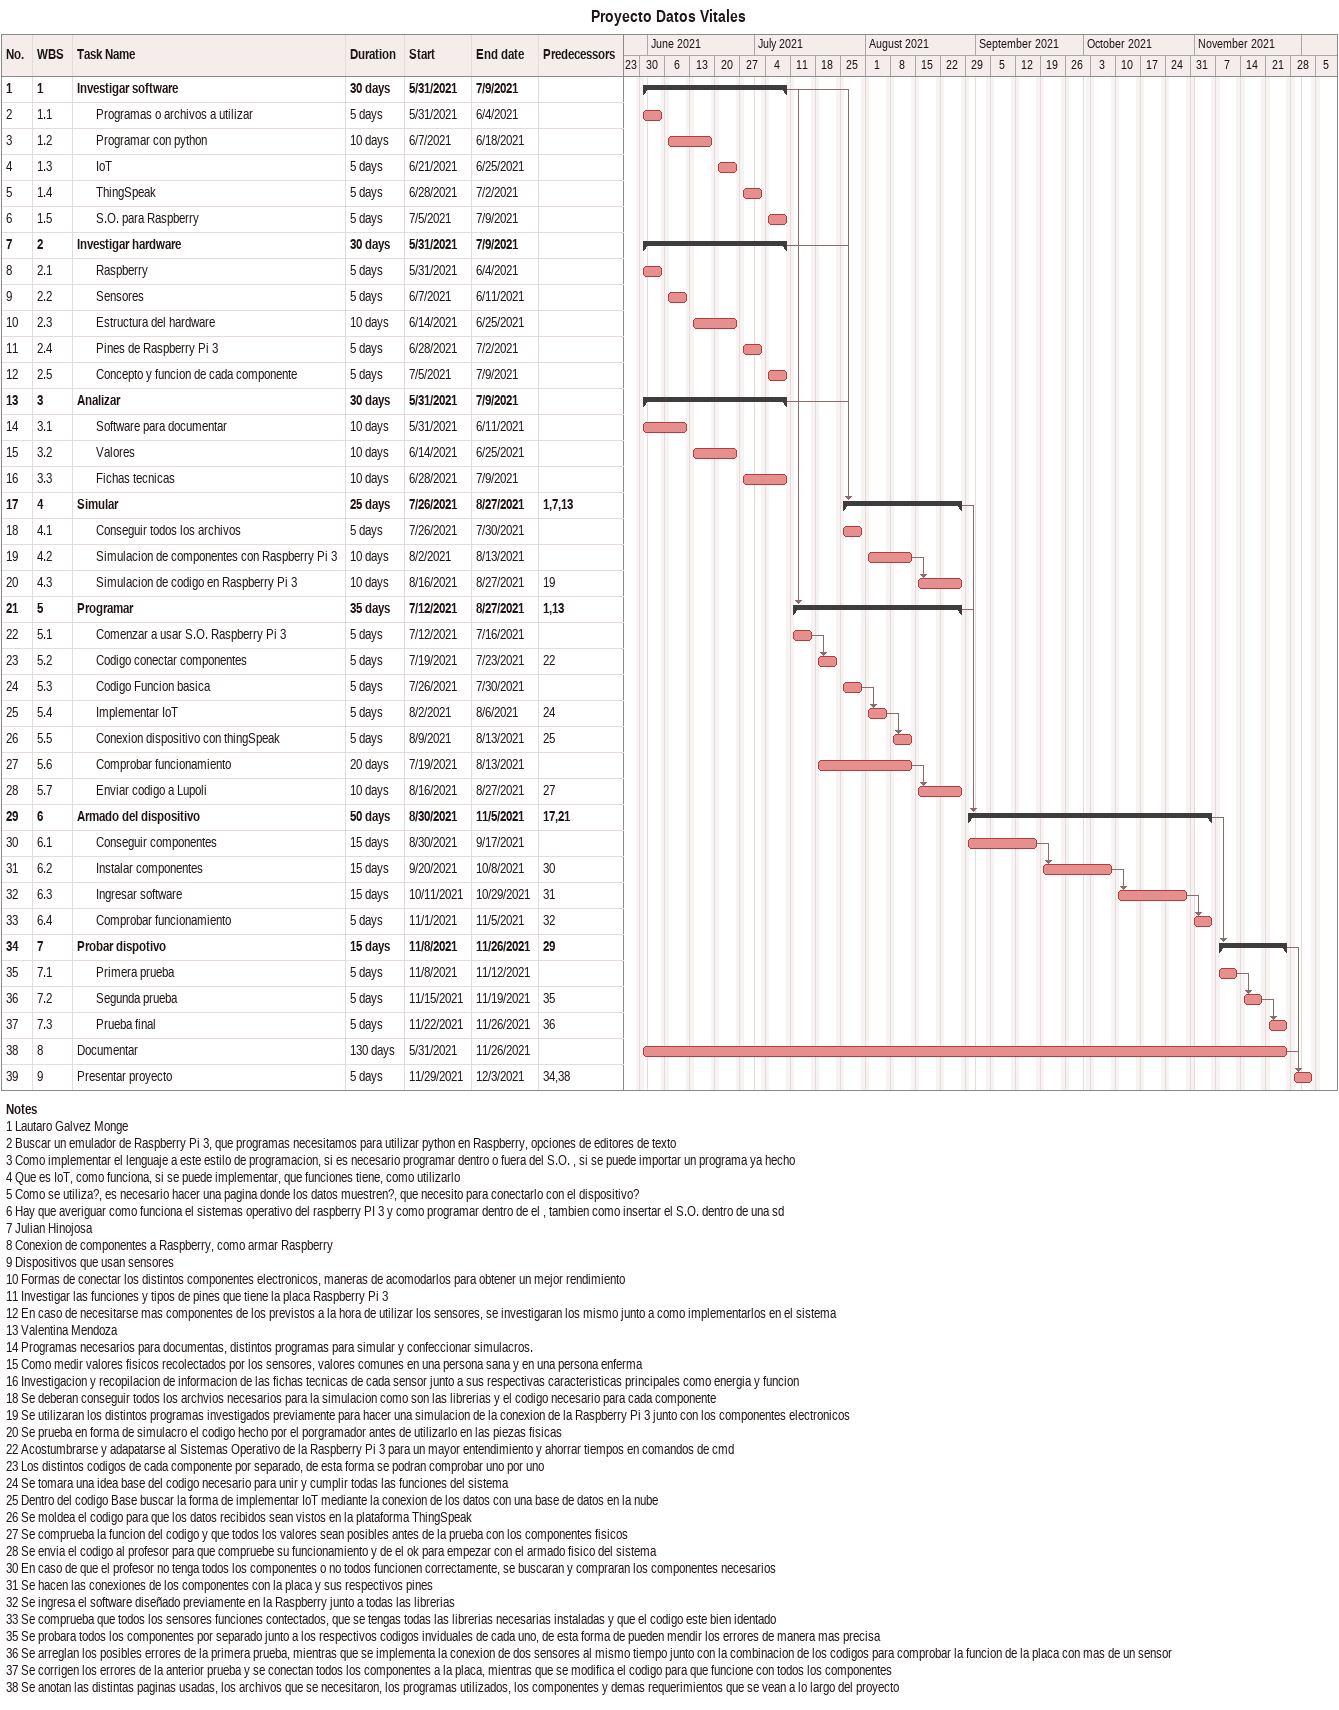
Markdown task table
Proyecto Datos Vitales

| ID | WBS | Task | Duration | Start | Finish | Predecessors |
|---|---|---|---|---|---|---|
| 1 | 1 | **Investigar software** | 30d | 2021-05-31 | 2021-07-09 |  |
| 2 | 1.1 | Programas o archivos a utilizar | 5d | 2021-05-31 | 2021-06-04 |  |
| 3 | 1.2 | Programar con python | 10d | 2021-06-07 | 2021-06-18 |  |
| 4 | 1.3 | IoT | 5d | 2021-06-21 | 2021-06-25 |  |
| 5 | 1.4 | ThingSpeak | 5d | 2021-06-28 | 2021-07-02 |  |
| 6 | 1.5 | S.O. para Raspberry | 5d | 2021-07-05 | 2021-07-09 |  |
| 7 | 2 | **Investigar hardware** | 30d | 2021-05-31 | 2021-07-09 |  |
| 8 | 2.1 | Raspberry | 5d | 2021-05-31 | 2021-06-04 |  |
| 9 | 2.2 | Sensores | 5d | 2021-06-07 | 2021-06-11 |  |
| 10 | 2.3 | Estructura del hardware | 10d | 2021-06-14 | 2021-06-25 |  |
| 11 | 2.4 | Pines de Raspberry Pi 3 | 5d | 2021-06-28 | 2021-07-02 |  |
| 12 | 2.5 | Concepto y funcion de cada componente | 5d | 2021-07-05 | 2021-07-09 |  |
| 13 | 3 | **Analizar** | 30d | 2021-05-31 | 2021-07-09 |  |
| 14 | 3.1 | Software para documentar | 10d | 2021-05-31 | 2021-06-11 |  |
| 15 | 3.2 | Valores | 10d | 2021-06-14 | 2021-06-25 |  |
| 16 | 3.3 | Fichas tecnicas | 10d | 2021-06-28 | 2021-07-09 |  |
| 17 | 4 | **Simular** | 25d | 2021-07-26 | 2021-08-27 | 1, 7, 13 |
| 18 | 4.1 | Conseguir todos los archivos | 5d | 2021-07-26 | 2021-07-30 |  |
| 19 | 4.2 | Simulacion de componentes con Raspberry Pi 3 | 10d | 2021-08-02 | 2021-08-13 |  |
| 20 | 4.3 | Simulacion de codigo en Raspberry Pi 3 | 10d | 2021-08-16 | 2021-08-27 | 19 |
| 21 | 5 | **Programar** | 35d | 2021-07-12 | 2021-08-27 | 1, 13 |
| 22 | 5.1 | Comenzar a usar S.O. Raspberry Pi 3 | 5d | 2021-07-12 | 2021-07-16 |  |
| 23 | 5.2 | Codigo conectar componentes | 5d | 2021-07-19 | 2021-07-23 | 22 |
| 24 | 5.3 | Codigo Funcion basica | 5d | 2021-07-26 | 2021-07-30 |  |
| 25 | 5.4 | Implementar IoT | 5d | 2021-08-02 | 2021-08-06 | 24 |
| 26 | 5.5 | Conexion dispositivo con thingSpeak | 5d | 2021-08-09 | 2021-08-13 | 25 |
| 27 | 5.6 | Comprobar funcionamiento | 20d | 2021-07-19 | 2021-08-13 |  |
| 28 | 5.7 | Enviar codigo a Lupoli | 10d | 2021-08-16 | 2021-08-27 | 27 |
| 29 | 6 | **Armado del dispositivo** | 50d | 2021-08-30 | 2021-11-05 | 17, 21 |
| 30 | 6.1 | Conseguir componentes | 15d | 2021-08-30 | 2021-09-17 |  |
| 31 | 6.2 | Instalar componentes | 15d | 2021-09-20 | 2021-10-08 | 30 |
| 32 | 6.3 | Ingresar software | 15d | 2021-10-11 | 2021-10-29 | 31 |
| 33 | 6.4 | Comprobar funcionamiento | 5d | 2021-11-01 | 2021-11-05 | 32 |
| 34 | 7 | **Probar dispotivo** | 15d | 2021-11-08 | 2021-11-26 | 29 |
| 35 | 7.1 | Primera prueba | 5d | 2021-11-08 | 2021-11-12 |  |
| 36 | 7.2 | Segunda prueba | 5d | 2021-11-15 | 2021-11-19 | 35 |
| 37 | 7.3 | Prueba final | 5d | 2021-11-22 | 2021-11-26 | 36 |
| 38 | 8 | Documentar | 130d | 2021-05-31 | 2021-11-26 |  |
| 39 | 9 | Presentar proyecto | 5d | 2021-11-29 | 2021-12-03 | 34, 38 |

Notes
- 1: Lautaro Galvez Monge
- 2: Buscar un emulador de Raspberry Pi 3, que programas necesitamos para utilizar python en Raspberry, opciones de editores de texto
- 3: Como implementar el lenguaje a este estilo de programacion, si es necesario programar dentro o fuera del S.O. , si se puede importar un programa ya hecho
- 4: Que es IoT, como funciona, si se puede implementar, que funciones tiene, como utilizarlo
- 5: Como se utiliza?, es necesario hacer una pagina donde los datos muestren?, que necesito para conectarlo con el dispositivo?
- 6: Hay que averiguar como funciona el sistemas operativo del raspberry PI 3 y como programar dentro de el , tambien como insertar el S.O. dentro de una sd
- 7: Julian Hinojosa
- 8: Conexion de componentes a Raspberry, como armar Raspberry
- 9: Dispositivos que usan sensores
- 10: Formas de conectar los distintos componentes electronicos, maneras de acomodarlos para obtener un mejor rendimiento
- 11: Investigar las funciones y tipos de pines que tiene la placa Raspberry Pi 3
- 12: En caso de necesitarse mas componentes de los previstos a la hora de utilizar los sensores, se investigaran los mismo junto a como implementarlos en el sistema
- 13: Valentina Mendoza
- 14: Programas necesarios para documentas, distintos programas para simular y confeccionar simulacros.
- 15: Como medir valores fisicos recolectados por los sensores, valores comunes en una persona sana y en una persona enferma
- 16: Investigacion y recopilacion de informacion de las fichas tecnicas de cada sensor junto a sus respectivas caracteristicas principales como energia y funcion
- 18: Se deberan conseguir todos los archvios necesarios para la simulacion como son las librerias y el codigo necesario para cada componente
- 19: Se utilizaran los distintos programas investigados previamente para hacer una simulacion de la conexion de la Raspberry Pi 3 junto con los componentes electronicos
- 20: Se prueba en forma de simulacro el codigo hecho por el porgramador antes de utilizarlo en las piezas fisicas
- 22: Acostumbrarse y adapatarse al Sistemas Operativo de la Raspberry Pi 3 para un mayor entendimiento y ahorrar tiempos en comandos de cmd
- 23: Los distintos codigos de cada componente por separado, de esta forma se podran comprobar uno por uno
- 24: Se tomara una idea base del codigo necesario para unir y cumplir todas las funciones del sistema
- 25: Dentro del codigo Base buscar la forma de implementar IoT mediante la conexion de los datos con una base de datos en la nube
- 26: Se moldea el codigo para que los datos recibidos sean vistos en la plataforma ThingSpeak
- 27: Se comprueba la funcion del codigo y que todos los valores sean posibles antes de la prueba con los componentes fisicos
- 28: Se envia el codigo al profesor para que compruebe su funcionamiento y de el ok para empezar con el armado fisico del sistema
- 30: En caso de que el profesor no tenga todos los componentes o no todos funcionen correctamente, se buscaran y compraran los componentes necesarios
- 31: Se hacen las conexiones de los componentes con la placa y sus respectivos pines
- 32: Se ingresa el software diseñado previamente en la Raspberry junto a todas las librerias
- 33: Se comprueba que todos los sensores funciones contectados, que se tengas todas las librerias necesarias instaladas y que el codigo este bien identado
- 35: Se probara todos los componentes por separado junto a los respectivos codigos inviduales de cada uno, de esta forma de pueden mendir los errores de manera mas precisa
- 36: Se arreglan los posibles errores de la primera prueba, mientras que se implementa la conexion de dos sensores al mismo tiempo junto con la combinacion de los codigos para comprobar la funcion de la placa con mas de un sensor
- 37: Se corrigen los errores de la anterior prueba y se conectan todos los componentes a la placa, mientras que se modifica el codigo para que funcione con todos los componentes
- 38: Se anotan las distintas paginas usadas, los archivos que se necesitaron, los programas utilizados, los componentes y demas requerimientos que se vean a lo largo del proyecto
